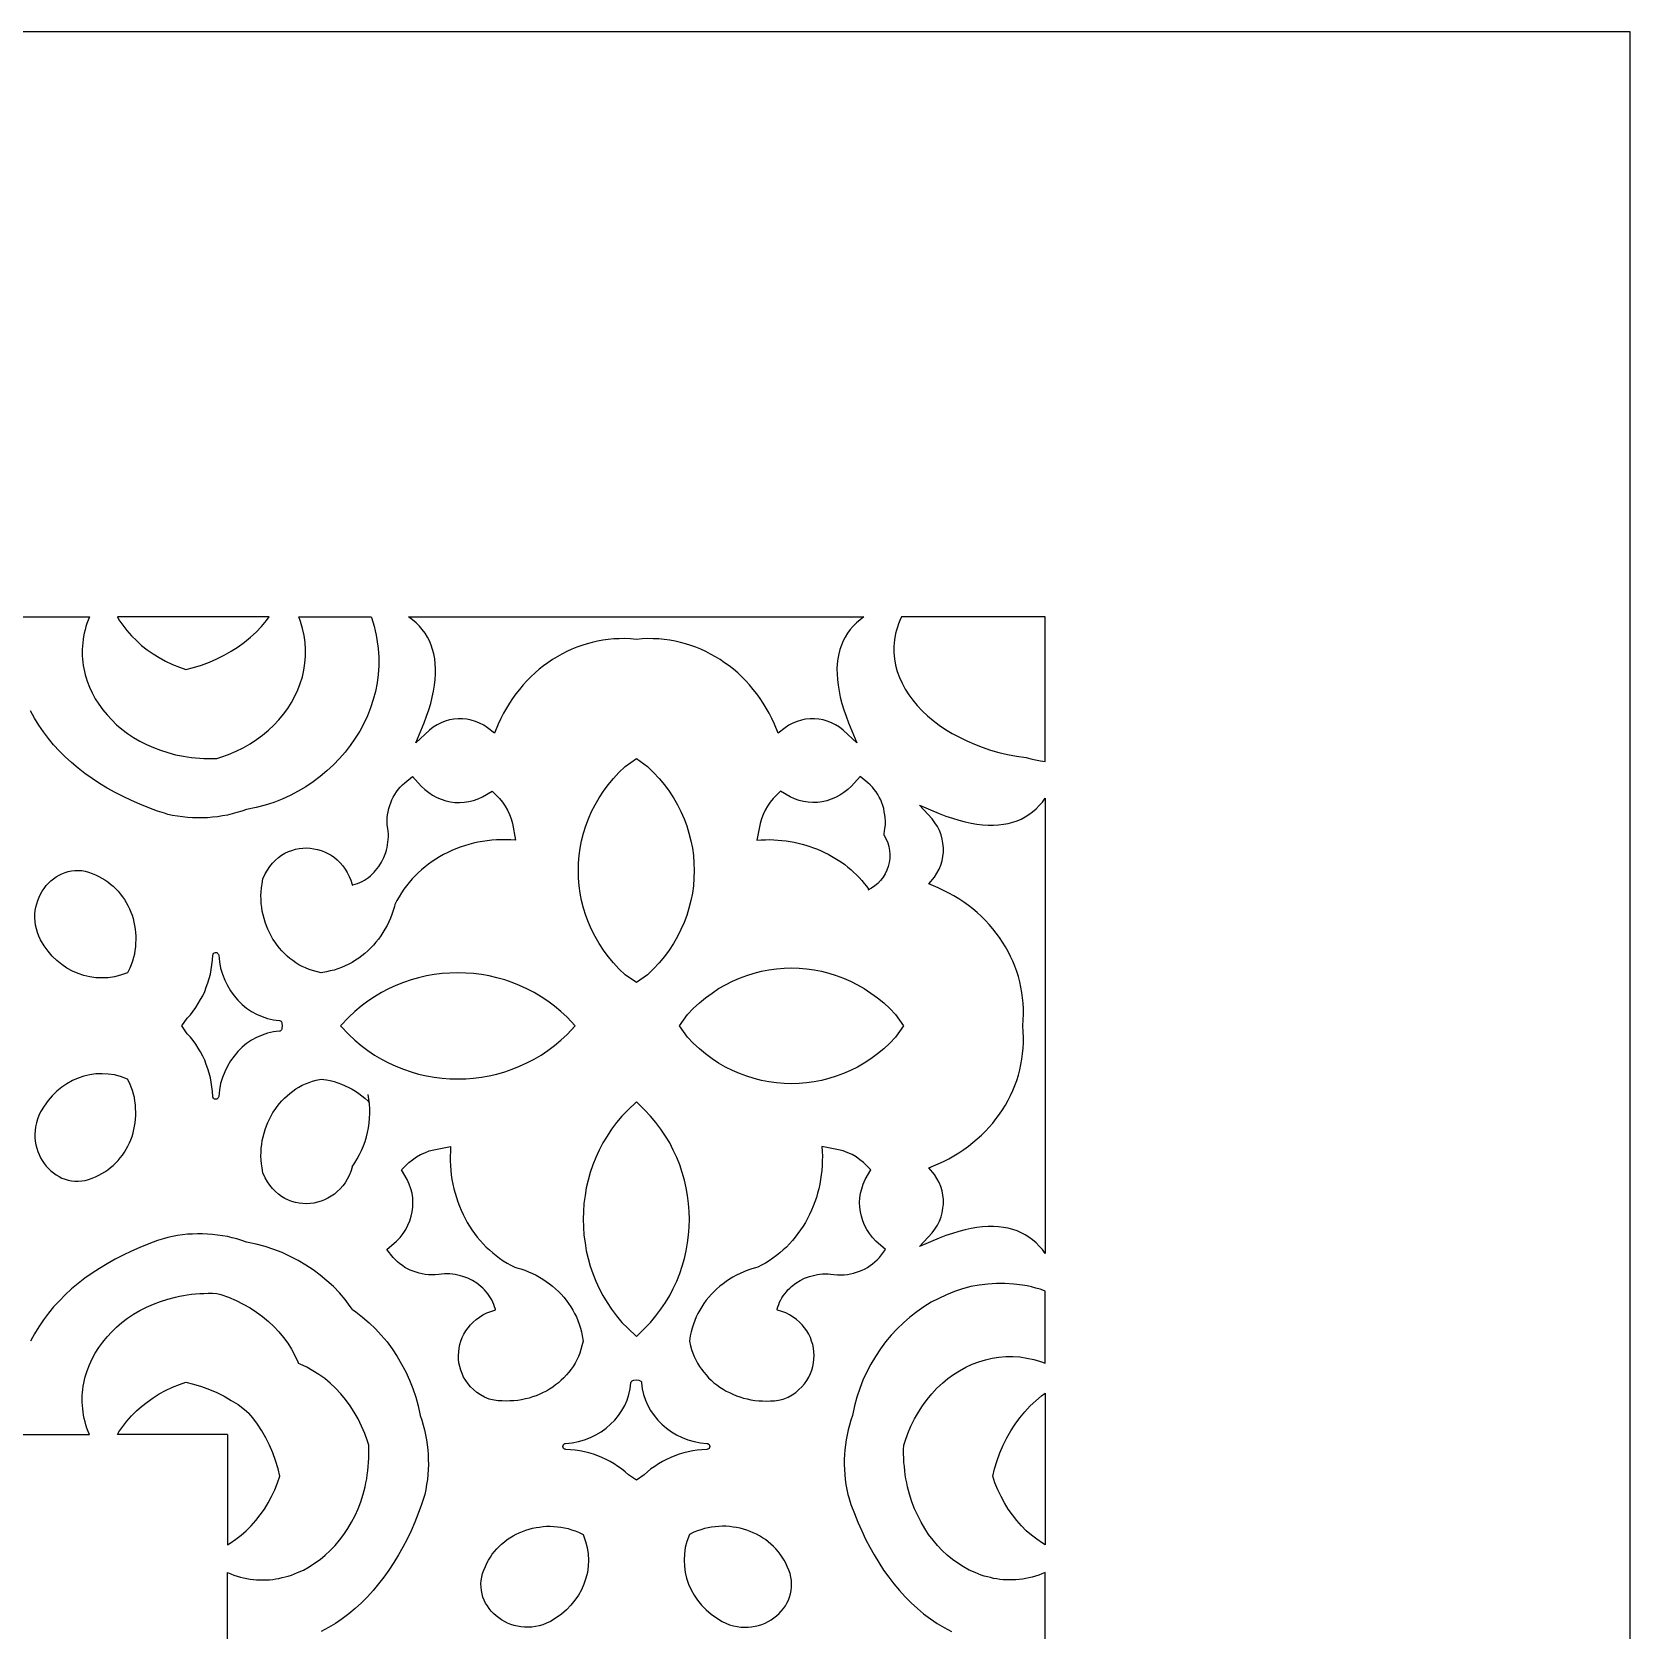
# Model space of a CAD drawing. Extents: x -1917 to -261, y -485 to 605.
# Drawn here: x -370.8 to -261.5, y 335.9 to 445.2 of the extents above; entities that cross this region are included whole.
import ezdxf

# ---------------------------------------------------------------- set-up
doc = ezdxf.new("R2010")
doc.units = 0
doc.layers.add('LAYER_1', color=18, linetype='CONTINUOUS')

msp = doc.modelspace()

# ---------------------------------------------------------------- linework, layer by layer
at = {"layer": 'LAYER_1'}
for points in [[(-671.49, 35.16), (-261.49, 35.16), (-261.49, 445.16), (-671.49, 445.16)], [(-364.94, 405.15), (-364.83, 404.96), (-364.57, 404.58), (-364.29, 404.22), (-363.98, 403.86), (-363.64, 403.53), (-363.28, 403.21), (-362.9, 402.91), (-362.5, 402.63), (-362.08, 402.37), (-361.64, 402.13), (-361.18, 401.91), (-360.7, 401.71), (-360.26, 401.56), (-359.74, 401.69), (-359.19, 401.86), (-358.65, 402.05), (-358.13, 402.28), (-357.63, 402.53), (-357.15, 402.8), (-356.69, 403.1), (-356.25, 403.42), (-355.84, 403.76), (-355.45, 404.12), (-355.09, 404.5), (-354.75, 404.9), (-354.57, 405.15)], [(-329.45, 403.62), (-329.45, 403.62), (-329.86, 403.65), (-330.24, 403.67), (-330.62, 403.66), (-330.99, 403.65), (-331.37, 403.61), (-331.74, 403.56), (-332.1, 403.49), (-332.46, 403.41), (-332.82, 403.32), (-333.18, 403.2), (-333.53, 403.08), (-333.87, 402.94), (-334.21, 402.78), (-334.54, 402.61), (-334.87, 402.43), (-335.18, 402.23), (-335.5, 402.02), (-335.8, 401.8), (-336.1, 401.57), (-336.38, 401.32), (-336.66, 401.06), (-336.93, 400.79), (-337.19, 400.5), (-337.44, 400.2), (-337.68, 399.9), (-337.91, 399.58), (-338.13, 399.25), (-338.34, 398.91), (-338.54, 398.56), (-338.72, 398.2), (-338.89, 397.83), (-339.15, 397.2), (-339.62, 397.57), (-339.89, 397.74), (-340.17, 397.89), (-340.45, 398.01), (-340.74, 398.1), (-341.04, 398.15), (-341.34, 398.19), (-341.64, 398.19), (-341.93, 398.16), (-342.23, 398.11), (-342.52, 398.03), (-342.8, 397.91), (-343.08, 397.78), (-343.35, 397.61), (-343.6, 397.41), (-344.54, 396.55), (-343.97, 397.9), (-343.8, 398.36), (-343.65, 398.8), (-343.51, 399.24), (-343.41, 399.67), (-343.32, 400.08), (-343.25, 400.48), (-343.21, 400.87), (-343.18, 401.24), (-343.18, 401.6), (-343.2, 401.95), (-343.24, 402.29), (-343.3, 402.62), (-343.38, 402.93), (-343.48, 403.23), (-343.6, 403.51), (-343.74, 403.78), (-343.9, 404.04), (-344.09, 404.29), (-344.29, 404.53), (-344.51, 404.75), (-344.76, 404.96), (-345.02, 405.15), (-329.45, 405.15), (-313.89, 405.15), (-314.14, 404.96), (-314.39, 404.75), (-314.62, 404.53), (-314.82, 404.29), (-315, 404.04), (-315.16, 403.78), (-315.31, 403.51), (-315.43, 403.23), (-315.53, 402.93), (-315.61, 402.62), (-315.67, 402.29), (-315.71, 401.95), (-315.73, 401.6), (-315.72, 401.24), (-315.7, 400.87), (-315.65, 400.48), (-315.59, 400.08), (-315.5, 399.67), (-315.39, 399.24), (-315.26, 398.8), (-315.11, 398.36), (-314.93, 397.9), (-314.37, 396.55), (-315.3, 397.41), (-315.56, 397.61), (-315.82, 397.78), (-316.1, 397.91), (-316.39, 398.03), (-316.68, 398.11), (-316.97, 398.16), (-317.27, 398.19), (-317.57, 398.19), (-317.87, 398.15), (-318.16, 398.1), (-318.46, 398.01), (-318.74, 397.89), (-319.02, 397.74), (-319.28, 397.57), (-319.75, 397.2), (-320.01, 397.83), (-320.19, 398.2), (-320.37, 398.56), (-320.56, 398.91), (-320.77, 399.25), (-320.99, 399.58), (-321.22, 399.9), (-321.46, 400.2), (-321.71, 400.5), (-321.97, 400.79), (-322.24, 401.06), (-322.52, 401.32), (-322.81, 401.57), (-323.11, 401.8), (-323.41, 402.02), (-323.72, 402.23), (-324.04, 402.43), (-324.37, 402.61), (-324.7, 402.78), (-325.04, 402.94), (-325.38, 403.08), (-325.73, 403.2), (-326.08, 403.32), (-326.44, 403.41), (-326.8, 403.49), (-327.17, 403.56), (-327.54, 403.61), (-327.91, 403.65), (-328.29, 403.66), (-328.67, 403.67), (-329.05, 403.65), (-329.45, 403.62)], [(-329.45, 395.46), (-328.68, 394.92), (-328.27, 394.52), (-327.89, 394.11), (-327.53, 393.68), (-327.21, 393.23), (-326.91, 392.78), (-326.64, 392.31), (-326.4, 391.84), (-326.19, 391.35), (-326, 390.86), (-325.85, 390.36), (-325.72, 389.85), (-325.62, 389.34), (-325.55, 388.83), (-325.51, 388.32), (-325.49, 387.8), (-325.51, 387.29), (-325.55, 386.77), (-325.62, 386.26), (-325.72, 385.75), (-325.85, 385.24), (-326, 384.74), (-326.19, 384.25), (-326.4, 383.77), (-326.64, 383.29), (-326.91, 382.82), (-327.21, 382.37), (-327.53, 381.93), (-327.89, 381.5), (-328.27, 381.08), (-328.68, 380.68), (-329.45, 380.14), (-330.22, 380.68), (-330.64, 381.08), (-331.02, 381.5), (-331.37, 381.93), (-331.7, 382.37), (-332, 382.82), (-332.26, 383.29), (-332.51, 383.77), (-332.72, 384.25), (-332.9, 384.74), (-333.06, 385.24), (-333.19, 385.75), (-333.28, 386.26), (-333.35, 386.77), (-333.4, 387.29), (-333.41, 387.8), (-333.4, 388.32), (-333.35, 388.83), (-333.28, 389.34), (-333.19, 389.85), (-333.06, 390.36), (-332.9, 390.86), (-332.72, 391.35), (-332.51, 391.84), (-332.26, 392.31), (-332, 392.78), (-331.7, 393.23), (-331.37, 393.68), (-331.02, 394.11), (-330.64, 394.52), (-330.22, 394.92)], [(-345.96, 385.49), (-346, 385.35), (-346.08, 385.08), (-346.17, 384.81), (-346.27, 384.55), (-346.38, 384.29), (-346.5, 384.05), (-346.64, 383.8), (-346.78, 383.57), (-346.93, 383.34), (-347.09, 383.12), (-347.26, 382.91), (-347.43, 382.7), (-347.62, 382.51), (-347.81, 382.32), (-348.01, 382.14), (-348.22, 381.97), (-348.43, 381.81), (-348.66, 381.67), (-348.89, 381.53), (-349.12, 381.4), (-349.36, 381.28), (-349.61, 381.18), (-349.86, 381.08), (-350.12, 381), (-350.39, 380.94), (-350.65, 380.88), (-351.01, 380.82), (-351.34, 380.9), (-351.59, 380.97), (-351.83, 381.05), (-352.07, 381.15), (-352.3, 381.25), (-352.52, 381.37), (-352.73, 381.5), (-352.94, 381.65), (-353.14, 381.8), (-353.33, 381.96), (-353.52, 382.13), (-353.69, 382.31), (-353.86, 382.5), (-354.01, 382.7), (-354.16, 382.9), (-354.3, 383.12), (-354.42, 383.34), (-354.54, 383.56), (-354.65, 383.79), (-354.75, 384.03), (-354.83, 384.27), (-354.91, 384.52), (-354.97, 384.77), (-355.03, 385.03), (-355.07, 385.29), (-355.1, 385.55), (-355.11, 385.82), (-355.12, 386.09), (-355.11, 386.36), (-355.09, 386.63), (-355.05, 386.91), (-354.99, 387.24), (-354.84, 387.58), (-354.68, 387.84), (-354.52, 388.09), (-354.33, 388.31), (-354.13, 388.51), (-353.93, 388.69), (-353.71, 388.85), (-353.48, 388.99), (-353.24, 389.1), (-353, 389.19), (-352.75, 389.26), (-352.5, 389.31), (-352.25, 389.34), (-352, 389.35), (-351.75, 389.34), (-351.5, 389.3), (-351.25, 389.25), (-351.01, 389.18), (-350.77, 389.09), (-350.54, 388.98), (-350.32, 388.85), (-350.1, 388.7), (-349.9, 388.53), (-349.71, 388.34), (-349.53, 388.13), (-349.37, 387.91), (-349.22, 387.67), (-349.09, 387.41), (-348.98, 387.14), (-348.89, 386.85), (-348.88, 386.81), (-348.83, 386.82), (-348.67, 386.87), (-348.51, 386.93), (-348.35, 386.99), (-348.2, 387.07), (-348.05, 387.15), (-347.91, 387.24), (-347.77, 387.34), (-347.64, 387.45), (-347.51, 387.56), (-347.39, 387.69), (-347.28, 387.81), (-347.06, 388.09), (-346.88, 388.38), (-346.72, 388.7), (-346.59, 389.04), (-346.54, 389.21), (-346.5, 389.39), (-346.46, 389.57), (-346.44, 389.75), (-346.42, 389.93), (-346.41, 390.12), (-346.41, 390.31), (-346.43, 390.5), (-346.45, 390.69), (-346.49, 390.94), (-346.49, 391.19), (-346.48, 391.41), (-346.46, 391.62), (-346.42, 391.83), (-346.37, 392.04), (-346.31, 392.25), (-346.24, 392.44), (-346.16, 392.64), (-346.07, 392.83), (-345.97, 393.01), (-345.85, 393.18), (-345.73, 393.35), (-345.59, 393.51), (-345.45, 393.66), (-345.29, 393.81), (-344.76, 394.24), (-344.17, 393.58), (-343.92, 393.35), (-343.65, 393.14), (-343.38, 392.96), (-343.09, 392.8), (-342.79, 392.68), (-342.48, 392.58), (-342.17, 392.51), (-341.86, 392.47), (-341.54, 392.46), (-341.22, 392.48), (-340.9, 392.52), (-340.59, 392.6), (-340.27, 392.71), (-339.97, 392.85), (-339.3, 393.23), (-338.81, 392.73), (-338.61, 392.48), (-338.42, 392.22), (-338.26, 391.94), (-338.13, 391.64), (-338.01, 391.34), (-337.93, 391.02), (-337.71, 389.88), (-338.03, 389.9), (-338.36, 389.91), (-338.69, 389.91), (-339.01, 389.9), (-339.34, 389.88), (-339.65, 389.84), (-339.97, 389.79), (-340.28, 389.74), (-340.59, 389.67), (-340.9, 389.59), (-341.2, 389.5), (-341.5, 389.4), (-341.79, 389.29), (-342.07, 389.17), (-342.35, 389.04), (-342.63, 388.9), (-342.9, 388.75), (-343.16, 388.59), (-343.41, 388.42), (-343.66, 388.24), (-343.9, 388.06), (-344.14, 387.86), (-344.36, 387.66), (-344.58, 387.45), (-344.78, 387.23), (-344.98, 387), (-345.17, 386.77), (-345.35, 386.53), (-345.52, 386.28), (-345.68, 386.02), (-345.83, 385.76)], [(-303.02, 377.19), (-303.02, 377.19), (-302.99, 377.59), (-302.97, 377.97), (-302.98, 378.35), (-302.99, 378.73), (-303.03, 379.1), (-303.08, 379.47), (-303.15, 379.84), (-303.23, 380.2), (-303.32, 380.56), (-303.43, 380.91), (-303.56, 381.26), (-303.7, 381.6), (-303.86, 381.94), (-304.03, 382.27), (-304.21, 382.6), (-304.41, 382.92), (-304.62, 383.23), (-304.84, 383.53), (-305.07, 383.83), (-305.32, 384.12), (-305.58, 384.4), (-305.85, 384.67), (-306.14, 384.93), (-306.43, 385.18), (-306.74, 385.42), (-307.06, 385.65), (-307.39, 385.87), (-307.73, 386.07), (-308.08, 386.27), (-308.44, 386.45), (-308.81, 386.63), (-309.44, 386.89), (-309.07, 387.36), (-308.89, 387.62), (-308.75, 387.9), (-308.63, 388.18), (-308.54, 388.48), (-308.48, 388.77), (-308.45, 389.07), (-308.45, 389.37), (-308.48, 389.67), (-308.53, 389.96), (-308.61, 390.25), (-308.72, 390.54), (-308.86, 390.81), (-309.03, 391.08), (-309.23, 391.34), (-310.09, 392.27), (-308.74, 391.71), (-308.28, 391.53), (-307.83, 391.38), (-307.4, 391.25), (-306.97, 391.14), (-306.56, 391.05), (-306.16, 390.99), (-305.77, 390.94), (-305.4, 390.92), (-305.03, 390.91), (-304.68, 390.93), (-304.35, 390.97), (-304.02, 391.03), (-303.71, 391.11), (-303.41, 391.21), (-303.13, 391.33), (-302.86, 391.47), (-302.6, 391.64), (-302.35, 391.82), (-302.11, 392.02), (-301.89, 392.25), (-301.68, 392.49), (-301.49, 392.75), (-301.49, 377.19), (-301.49, 361.62), (-301.68, 361.88), (-301.89, 362.12), (-302.11, 362.35), (-302.35, 362.55), (-302.6, 362.74), (-302.86, 362.9), (-303.13, 363.04), (-303.41, 363.16), (-303.71, 363.26), (-304.02, 363.34), (-304.35, 363.4), (-304.68, 363.44), (-305.03, 363.46), (-305.4, 363.46), (-305.77, 363.43), (-306.16, 363.39), (-306.56, 363.32), (-306.97, 363.23), (-307.4, 363.12), (-307.83, 362.99), (-308.28, 362.84), (-308.74, 362.67), (-310.09, 362.1), (-309.23, 363.04), (-309.03, 363.29), (-308.86, 363.56), (-308.72, 363.83), (-308.61, 364.12), (-308.53, 364.41), (-308.48, 364.71), (-308.45, 365), (-308.45, 365.3), (-308.48, 365.6), (-308.54, 365.9), (-308.63, 366.19), (-308.75, 366.47), (-308.89, 366.75), (-309.07, 367.02), (-309.44, 367.48), (-308.81, 367.75), (-308.44, 367.92), (-308.08, 368.1), (-307.73, 368.3), (-307.39, 368.51), (-307.06, 368.73), (-306.74, 368.95), (-306.43, 369.2), (-306.14, 369.45), (-305.85, 369.71), (-305.58, 369.98), (-305.32, 370.26), (-305.07, 370.54), (-304.84, 370.84), (-304.62, 371.14), (-304.41, 371.45), (-304.21, 371.77), (-304.03, 372.1), (-303.86, 372.43), (-303.7, 372.77), (-303.56, 373.11), (-303.43, 373.46), (-303.32, 373.82), (-303.23, 374.17), (-303.15, 374.54), (-303.08, 374.9), (-303.03, 375.27), (-302.99, 375.65), (-302.98, 376.02), (-302.97, 376.4), (-302.99, 376.78), (-303.02, 377.19)], [(-367.63, 380.76), (-368.02, 380.93), (-368.39, 381.14), (-368.74, 381.38), (-369.08, 381.65), (-369.39, 381.96), (-369.68, 382.3), (-369.95, 382.67), (-370.19, 383.07), (-370.31, 383.32), (-370.4, 383.57), (-370.48, 383.82), (-370.54, 384.08), (-370.57, 384.33), (-370.58, 384.58), (-370.58, 384.83), (-370.56, 385.07), (-370.52, 385.31), (-370.46, 385.54), (-370.39, 385.77), (-370.3, 385.99), (-370.2, 386.2), (-370.08, 386.4), (-369.95, 386.59), (-369.81, 386.78), (-369.65, 386.94), (-369.49, 387.1), (-369.31, 387.25), (-369.13, 387.38), (-368.93, 387.49), (-368.73, 387.59), (-368.52, 387.67), (-368.3, 387.74), (-368.08, 387.78), (-367.85, 387.81), (-367.62, 387.81), (-367.38, 387.8), (-367.15, 387.76), (-366.91, 387.7), (-366.66, 387.61), (-366.43, 387.51), (-366.21, 387.41), (-366, 387.29), (-365.79, 387.17), (-365.59, 387.03), (-365.4, 386.88), (-365.22, 386.73), (-365.05, 386.56), (-364.89, 386.39), (-364.74, 386.21), (-364.59, 386.02), (-364.46, 385.82), (-364.34, 385.62), (-364.22, 385.41), (-364.12, 385.19), (-364.03, 384.97), (-363.94, 384.75), (-363.87, 384.52), (-363.81, 384.28), (-363.76, 384.05), (-363.72, 383.81), (-363.7, 383.57), (-363.68, 383.32), (-363.68, 383.08), (-363.69, 382.83), (-363.71, 382.59), (-363.74, 382.34), (-363.78, 382.1), (-363.84, 381.85), (-363.91, 381.61), (-364, 381.37), (-364.09, 381.13), (-364.24, 380.82), (-364.72, 380.65), (-365.14, 380.54), (-365.57, 380.48), (-365.99, 380.46), (-366.41, 380.48), (-366.83, 380.53), (-367.23, 380.63)], [(-360.53, 377.19), (-360.16, 377.72), (-359.95, 377.95), (-359.76, 378.19), (-359.58, 378.45), (-359.41, 378.71), (-359.25, 378.98), (-359.1, 379.25), (-358.97, 379.54), (-358.86, 379.83), (-358.75, 380.12), (-358.66, 380.43), (-358.58, 380.73), (-358.52, 381.05), (-358.47, 381.36), (-358.44, 381.68), (-358.42, 382.01), (-358.41, 382.05), (-358.4, 382.09), (-358.35, 382.16), (-358.29, 382.19), (-358.22, 382.21), (-358.15, 382.2), (-358.09, 382.16), (-358.06, 382.14), (-358.04, 382.1), (-358.02, 382.07), (-358.01, 382.02), (-357.96, 381.57), (-357.88, 381.14), (-357.75, 380.72), (-357.6, 380.32), (-357.42, 379.94), (-357.2, 379.58), (-356.96, 379.25), (-356.7, 378.94), (-356.41, 378.65), (-356.1, 378.4), (-355.77, 378.17), (-355.42, 377.98), (-355.05, 377.82), (-354.67, 377.69), (-354.27, 377.6), (-354.07, 377.57), (-353.86, 377.55), (-353.81, 377.54), (-353.78, 377.52), (-353.75, 377.5), (-353.72, 377.46), (-353.7, 377.41), (-353.69, 377.35), (-353.67, 377.19), (-353.69, 377.02), (-353.7, 376.96), (-353.72, 376.91), (-353.75, 376.88), (-353.78, 376.85), (-353.81, 376.83), (-353.86, 376.82), (-354.07, 376.8), (-354.27, 376.77), (-354.67, 376.68), (-355.05, 376.56), (-355.42, 376.4), (-355.77, 376.2), (-356.1, 375.97), (-356.41, 375.72), (-356.7, 375.43), (-356.96, 375.12), (-357.2, 374.79), (-357.42, 374.43), (-357.6, 374.05), (-357.75, 373.65), (-357.88, 373.24), (-357.96, 372.81), (-358.01, 372.35), (-358.02, 372.31), (-358.04, 372.27), (-358.09, 372.21), (-358.15, 372.18), (-358.22, 372.17), (-358.29, 372.18), (-358.35, 372.22), (-358.38, 372.25), (-358.4, 372.28), (-358.41, 372.32), (-358.42, 372.36), (-358.44, 372.69), (-358.47, 373.01), (-358.52, 373.33), (-358.58, 373.64), (-358.66, 373.95), (-358.75, 374.25), (-358.86, 374.55), (-358.97, 374.84), (-359.1, 375.12), (-359.25, 375.4), (-359.41, 375.67), (-359.58, 375.93), (-359.76, 376.18), (-359.95, 376.42), (-360.16, 376.65)], [(-349.69, 377.19), (-349.12, 376.6), (-348.7, 376.2), (-348.27, 375.84), (-347.82, 375.5), (-347.35, 375.19), (-346.88, 374.91), (-346.39, 374.65), (-345.89, 374.42), (-345.38, 374.22), (-344.86, 374.04), (-344.34, 373.89), (-343.81, 373.77), (-343.28, 373.68), (-342.74, 373.61), (-342.2, 373.57), (-341.66, 373.56), (-341.12, 373.57), (-340.58, 373.61), (-340.04, 373.68), (-339.51, 373.77), (-338.98, 373.89), (-338.45, 374.04), (-337.94, 374.22), (-337.43, 374.42), (-336.93, 374.65), (-336.44, 374.91), (-335.96, 375.19), (-335.5, 375.5), (-335.05, 375.84), (-334.61, 376.2), (-334.19, 376.6), (-333.63, 377.19), (-334.19, 377.78), (-334.61, 378.17), (-335.05, 378.53), (-335.5, 378.87), (-335.96, 379.18), (-336.44, 379.47), (-336.93, 379.72), (-337.43, 379.95), (-337.94, 380.16), (-338.45, 380.33), (-338.98, 380.48), (-339.51, 380.6), (-340.04, 380.7), (-340.58, 380.76), (-341.12, 380.8), (-341.66, 380.82), (-342.2, 380.8), (-342.74, 380.76), (-343.28, 380.7), (-343.81, 380.6), (-344.34, 380.48), (-344.86, 380.33), (-345.38, 380.16), (-345.89, 379.95), (-346.39, 379.72), (-346.88, 379.47), (-347.35, 379.18), (-347.82, 378.87), (-348.27, 378.53), (-348.7, 378.17), (-349.12, 377.78)], [(-326.5, 377.19), (-325.96, 377.96), (-325.56, 378.37), (-325.14, 378.75), (-324.71, 379.11), (-324.27, 379.43), (-323.82, 379.73), (-323.35, 380), (-322.87, 380.24), (-322.39, 380.45), (-321.89, 380.64), (-321.4, 380.79), (-320.89, 380.92), (-320.38, 381.02), (-319.87, 381.09), (-319.35, 381.13), (-318.84, 381.15), (-318.32, 381.13), (-317.81, 381.09), (-317.29, 381.02), (-316.79, 380.92), (-316.28, 380.79), (-315.78, 380.64), (-315.29, 380.45), (-314.8, 380.24), (-314.33, 380), (-313.86, 379.73), (-313.41, 379.43), (-312.96, 379.11), (-312.53, 378.75), (-312.12, 378.37), (-311.72, 377.96), (-311.18, 377.19), (-311.72, 376.41), (-312.12, 376), (-312.53, 375.62), (-312.96, 375.27), (-313.41, 374.94), (-313.86, 374.64), (-314.33, 374.37), (-314.8, 374.13), (-315.29, 373.92), (-315.78, 373.74), (-316.28, 373.58), (-316.79, 373.45), (-317.29, 373.36), (-317.81, 373.28), (-318.32, 373.24), (-318.84, 373.23), (-319.35, 373.24), (-319.87, 373.28), (-320.38, 373.36), (-320.89, 373.45), (-321.4, 373.58), (-321.89, 373.74), (-322.39, 373.92), (-322.87, 374.13), (-323.35, 374.37), (-323.82, 374.64), (-324.27, 374.94), (-324.71, 375.27), (-325.14, 375.62), (-325.56, 376), (-325.96, 376.41)], [(-367.63, 373.61), (-368.02, 373.44), (-368.39, 373.23), (-368.74, 372.99), (-369.08, 372.72), (-369.39, 372.41), (-369.68, 372.07), (-369.95, 371.7), (-370.19, 371.3), (-370.31, 371.05), (-370.4, 370.8), (-370.48, 370.55), (-370.54, 370.29), (-370.57, 370.04), (-370.58, 369.79), (-370.58, 369.54), (-370.56, 369.3), (-370.52, 369.06), (-370.46, 368.83), (-370.39, 368.6), (-370.3, 368.38), (-370.2, 368.17), (-370.08, 367.97), (-369.95, 367.78), (-369.81, 367.6), (-369.65, 367.43), (-369.49, 367.27), (-369.31, 367.13), (-369.13, 367), (-368.93, 366.88), (-368.73, 366.78), (-368.52, 366.7), (-368.3, 366.64), (-368.08, 366.59), (-367.85, 366.57), (-367.62, 366.56), (-367.38, 366.58), (-367.15, 366.62), (-366.91, 366.68), (-366.66, 366.76), (-366.43, 366.87), (-366.21, 366.97), (-366, 367.08), (-365.79, 367.21), (-365.59, 367.34), (-365.4, 367.49), (-365.22, 367.64), (-365.05, 367.81), (-364.89, 367.98), (-364.74, 368.17), (-364.59, 368.35), (-364.46, 368.55), (-364.34, 368.76), (-364.22, 368.96), (-364.12, 369.18), (-364.03, 369.4), (-363.94, 369.63), (-363.87, 369.86), (-363.81, 370.09), (-363.76, 370.33), (-363.72, 370.56), (-363.7, 370.81), (-363.68, 371.05), (-363.68, 371.29), (-363.69, 371.54), (-363.71, 371.79), (-363.74, 372.03), (-363.78, 372.28), (-363.84, 372.52), (-363.91, 372.76), (-364, 373), (-364.09, 373.24), (-364.24, 373.55), (-364.72, 373.72), (-365.14, 373.83), (-365.57, 373.89), (-365.99, 373.91), (-366.41, 373.9), (-366.83, 373.84), (-367.23, 373.74)], [(-329.45, 355.93), (-328.86, 356.5), (-328.47, 356.91), (-328.11, 357.35), (-327.77, 357.8), (-327.46, 358.26), (-327.17, 358.74), (-326.92, 359.23), (-326.69, 359.73), (-326.48, 360.24), (-326.31, 360.75), (-326.16, 361.28), (-326.04, 361.81), (-325.94, 362.34), (-325.88, 362.88), (-325.84, 363.42), (-325.82, 363.96), (-325.84, 364.5), (-325.88, 365.04), (-325.94, 365.58), (-326.04, 366.11), (-326.16, 366.64), (-326.31, 367.16), (-326.48, 367.68), (-326.69, 368.19), (-326.92, 368.69), (-327.17, 369.18), (-327.46, 369.65), (-327.77, 370.12), (-328.11, 370.57), (-328.47, 371), (-328.86, 371.42), (-329.45, 371.99), (-330.04, 371.42), (-330.44, 371), (-330.8, 370.57), (-331.14, 370.12), (-331.45, 369.65), (-331.73, 369.18), (-331.99, 368.69), (-332.22, 368.19), (-332.42, 367.68), (-332.6, 367.16), (-332.75, 366.64), (-332.87, 366.11), (-332.96, 365.58), (-333.03, 365.04), (-333.07, 364.5), (-333.08, 363.96), (-333.07, 363.42), (-333.03, 362.88), (-332.96, 362.34), (-332.87, 361.81), (-332.75, 361.28), (-332.6, 360.75), (-332.42, 360.24), (-332.22, 359.73), (-331.99, 359.23), (-331.73, 358.74), (-331.45, 358.26), (-331.14, 357.8), (-330.8, 357.35), (-330.44, 356.91), (-330.04, 356.5)], [(-337.75, 360.68), (-337.62, 360.64), (-337.34, 360.56), (-337.08, 360.47), (-336.82, 360.37), (-336.56, 360.26), (-336.31, 360.14), (-336.07, 360), (-335.84, 359.86), (-335.61, 359.71), (-335.39, 359.55), (-335.18, 359.38), (-334.97, 359.21), (-334.77, 359.02), (-334.59, 358.83), (-334.41, 358.63), (-334.24, 358.42), (-334.08, 358.2), (-333.93, 357.98), (-333.79, 357.75), (-333.67, 357.52), (-333.55, 357.28), (-333.45, 357.03), (-333.35, 356.78), (-333.27, 356.52), (-333.2, 356.25), (-333.15, 355.99), (-333.09, 355.63), (-333.17, 355.3), (-333.24, 355.05), (-333.32, 354.81), (-333.41, 354.57), (-333.52, 354.34), (-333.64, 354.12), (-333.77, 353.9), (-333.91, 353.7), (-334.07, 353.5), (-334.23, 353.31), (-334.4, 353.12), (-334.58, 352.95), (-334.77, 352.78), (-334.97, 352.63), (-335.17, 352.48), (-335.38, 352.34), (-335.6, 352.21), (-335.83, 352.1), (-336.06, 351.99), (-336.3, 351.89), (-336.54, 351.81), (-336.79, 351.73), (-337.04, 351.67), (-337.3, 351.61), (-337.56, 351.57), (-337.82, 351.54), (-338.09, 351.53), (-338.36, 351.52), (-338.63, 351.53), (-338.9, 351.55), (-339.17, 351.59), (-339.51, 351.65), (-339.84, 351.8), (-340.11, 351.96), (-340.36, 352.12), (-340.58, 352.31), (-340.78, 352.5), (-340.96, 352.71), (-341.12, 352.93), (-341.26, 353.16), (-341.37, 353.4), (-341.46, 353.64), (-341.53, 353.89), (-341.58, 354.14), (-341.61, 354.39), (-341.62, 354.64), (-341.6, 354.89), (-341.57, 355.14), (-341.52, 355.39), (-341.45, 355.63), (-341.35, 355.87), (-341.24, 356.1), (-341.11, 356.32), (-340.96, 356.54), (-340.79, 356.74), (-340.61, 356.93), (-340.4, 357.11), (-340.18, 357.27), (-339.94, 357.42), (-339.68, 357.55), (-339.41, 357.66), (-339.12, 357.75), (-339.08, 357.76), (-339.09, 357.81), (-339.14, 357.97), (-339.19, 358.13), (-339.26, 358.29), (-339.34, 358.44), (-339.42, 358.59), (-339.51, 358.73), (-339.61, 358.87), (-339.72, 359), (-339.83, 359.13), (-339.95, 359.25), (-340.08, 359.36), (-340.36, 359.58), (-340.65, 359.76), (-340.97, 359.92), (-341.31, 360.05), (-341.48, 360.1), (-341.65, 360.14), (-341.83, 360.18), (-342.02, 360.2), (-342.2, 360.22), (-342.39, 360.23), (-342.58, 360.23), (-342.77, 360.21), (-342.96, 360.19), (-343.21, 360.15), (-343.46, 360.15), (-343.67, 360.16), (-343.89, 360.18), (-344.1, 360.22), (-344.31, 360.27), (-344.51, 360.33), (-344.71, 360.4), (-344.91, 360.48), (-345.1, 360.57), (-345.28, 360.67), (-345.45, 360.79), (-345.62, 360.91), (-345.78, 361.05), (-345.93, 361.19), (-346.07, 361.35), (-346.51, 361.88), (-345.85, 362.47), (-345.61, 362.72), (-345.4, 362.98), (-345.22, 363.26), (-345.07, 363.55), (-344.94, 363.85), (-344.85, 364.16), (-344.78, 364.47), (-344.74, 364.78), (-344.73, 365.1), (-344.74, 365.42), (-344.79, 365.74), (-344.87, 366.05), (-344.98, 366.36), (-345.12, 366.67), (-345.5, 367.34), (-345, 367.83), (-344.75, 368.03), (-344.49, 368.22), (-344.21, 368.38), (-343.91, 368.51), (-343.61, 368.63), (-343.29, 368.71), (-342.15, 368.93), (-342.17, 368.6), (-342.18, 368.28), (-342.18, 367.95), (-342.17, 367.63), (-342.14, 367.3), (-342.11, 366.99), (-342.06, 366.67), (-342, 366.36), (-341.93, 366.05), (-341.85, 365.74), (-341.76, 365.44), (-341.66, 365.14), (-341.55, 364.85), (-341.43, 364.57), (-341.3, 364.29), (-341.16, 364.01), (-341.01, 363.74), (-340.86, 363.48), (-340.69, 363.23), (-340.51, 362.98), (-340.33, 362.74), (-340.13, 362.5), (-339.93, 362.28), (-339.72, 362.06), (-339.5, 361.86), (-339.27, 361.66), (-339.04, 361.47), (-338.8, 361.29), (-338.55, 361.12), (-338.29, 360.96), (-338.03, 360.81)], [(-321.15, 360.68), (-321.29, 360.64), (-321.56, 360.56), (-321.83, 360.47), (-322.09, 360.37), (-322.34, 360.26), (-322.59, 360.14), (-322.84, 360), (-323.07, 359.86), (-323.3, 359.71), (-323.52, 359.55), (-323.73, 359.38), (-323.94, 359.21), (-324.13, 359.02), (-324.32, 358.83), (-324.5, 358.63), (-324.67, 358.42), (-324.83, 358.2), (-324.97, 357.98), (-325.11, 357.75), (-325.24, 357.52), (-325.36, 357.28), (-325.46, 357.03), (-325.55, 356.78), (-325.64, 356.52), (-325.7, 356.25), (-325.76, 355.99), (-325.82, 355.63), (-325.74, 355.3), (-325.67, 355.05), (-325.59, 354.81), (-325.49, 354.57), (-325.39, 354.34), (-325.27, 354.12), (-325.13, 353.9), (-324.99, 353.7), (-324.84, 353.5), (-324.68, 353.31), (-324.51, 353.12), (-324.33, 352.95), (-324.14, 352.78), (-323.94, 352.63), (-323.74, 352.48), (-323.52, 352.34), (-323.3, 352.21), (-323.08, 352.1), (-322.85, 351.99), (-322.61, 351.89), (-322.37, 351.81), (-322.12, 351.73), (-321.87, 351.67), (-321.61, 351.61), (-321.35, 351.57), (-321.08, 351.54), (-320.82, 351.53), (-320.55, 351.52), (-320.28, 351.53), (-320.01, 351.55), (-319.73, 351.59), (-319.4, 351.65), (-319.06, 351.8), (-318.8, 351.96), (-318.55, 352.12), (-318.33, 352.31), (-318.13, 352.5), (-317.95, 352.71), (-317.79, 352.93), (-317.65, 353.16), (-317.54, 353.4), (-317.45, 353.64), (-317.37, 353.89), (-317.33, 354.14), (-317.3, 354.39), (-317.29, 354.64), (-317.3, 354.89), (-317.34, 355.14), (-317.39, 355.39), (-317.46, 355.63), (-317.55, 355.87), (-317.66, 356.1), (-317.79, 356.32), (-317.94, 356.54), (-318.11, 356.74), (-318.3, 356.93), (-318.5, 357.11), (-318.73, 357.27), (-318.97, 357.42), (-319.23, 357.55), (-319.5, 357.66), (-319.79, 357.75), (-319.83, 357.76), (-319.82, 357.81), (-319.77, 357.97), (-319.71, 358.13), (-319.65, 358.29), (-319.57, 358.44), (-319.49, 358.59), (-319.4, 358.73), (-319.3, 358.87), (-319.19, 359), (-319.08, 359.13), (-318.95, 359.25), (-318.83, 359.36), (-318.55, 359.58), (-318.25, 359.76), (-317.94, 359.92), (-317.6, 360.05), (-317.43, 360.1), (-317.25, 360.14), (-317.07, 360.18), (-316.89, 360.2), (-316.71, 360.22), (-316.52, 360.23), (-316.33, 360.23), (-316.14, 360.21), (-315.95, 360.19), (-315.7, 360.15), (-315.45, 360.15), (-315.23, 360.16), (-315.02, 360.18), (-314.81, 360.22), (-314.6, 360.27), (-314.39, 360.33), (-314.19, 360.4), (-314, 360.48), (-313.81, 360.57), (-313.63, 360.67), (-313.45, 360.79), (-313.29, 360.91), (-313.13, 361.05), (-312.98, 361.19), (-312.83, 361.35), (-312.4, 361.88), (-313.06, 362.47), (-313.29, 362.72), (-313.5, 362.98), (-313.68, 363.26), (-313.84, 363.55), (-313.96, 363.85), (-314.06, 364.16), (-314.13, 364.47), (-314.17, 364.78), (-314.18, 365.1), (-314.16, 365.42), (-314.11, 365.74), (-314.04, 366.05), (-313.93, 366.36), (-313.79, 366.67), (-313.41, 367.34), (-313.91, 367.83), (-314.16, 368.03), (-314.42, 368.22), (-314.7, 368.38), (-314.99, 368.51), (-315.3, 368.63), (-315.62, 368.71), (-316.76, 368.93), (-316.74, 368.6), (-316.72, 368.28), (-316.73, 367.95), (-316.74, 367.63), (-316.76, 367.3), (-316.8, 366.99), (-316.85, 366.67), (-316.9, 366.36), (-316.97, 366.05), (-317.05, 365.74), (-317.14, 365.44), (-317.24, 365.14), (-317.35, 364.85), (-317.47, 364.57), (-317.6, 364.29), (-317.74, 364.01), (-317.89, 363.74), (-318.05, 363.48), (-318.22, 363.23), (-318.4, 362.98), (-318.58, 362.74), (-318.78, 362.5), (-318.98, 362.28), (-319.19, 362.06), (-319.41, 361.86), (-319.63, 361.66), (-319.87, 361.47), (-320.11, 361.29), (-320.36, 361.12), (-320.62, 360.96), (-320.88, 360.81)], [(-329.45, 352.97), (-329.29, 352.95), (-329.23, 352.94), (-329.18, 352.92), (-329.14, 352.89), (-329.11, 352.86), (-329.1, 352.83), (-329.09, 352.78), (-329.07, 352.57), (-329.04, 352.37), (-328.95, 351.97), (-328.82, 351.59), (-328.66, 351.22), (-328.47, 350.87), (-328.24, 350.54), (-327.98, 350.23), (-327.7, 349.94), (-327.39, 349.67), (-327.05, 349.43), (-326.7, 349.22), (-326.32, 349.04), (-325.92, 348.88), (-325.5, 348.76), (-325.07, 348.68), (-324.62, 348.63), (-324.57, 348.62), (-324.53, 348.6), (-324.48, 348.55), (-324.44, 348.49), (-324.43, 348.42), (-324.45, 348.35), (-324.48, 348.29), (-324.51, 348.26), (-324.55, 348.24), (-324.58, 348.23), (-324.63, 348.22), (-324.96, 348.2), (-325.28, 348.17), (-325.59, 348.12), (-325.91, 348.06), (-326.21, 347.98), (-326.51, 347.89), (-326.81, 347.78), (-327.1, 347.67), (-327.39, 347.53), (-327.66, 347.39), (-327.93, 347.23), (-328.19, 347.06), (-328.45, 346.88), (-328.69, 346.69), (-328.92, 346.48), (-329.45, 346.11), (-329.98, 346.48), (-330.22, 346.69), (-330.46, 346.88), (-330.71, 347.06), (-330.97, 347.23), (-331.24, 347.39), (-331.52, 347.53), (-331.8, 347.67), (-332.09, 347.78), (-332.39, 347.89), (-332.69, 347.98), (-333, 348.06), (-333.31, 348.12), (-333.63, 348.17), (-333.95, 348.2), (-334.28, 348.22), (-334.32, 348.23), (-334.36, 348.24), (-334.42, 348.29), (-334.46, 348.35), (-334.47, 348.42), (-334.46, 348.49), (-334.43, 348.55), (-334.4, 348.58), (-334.37, 348.6), (-334.33, 348.62), (-334.29, 348.63), (-333.83, 348.68), (-333.4, 348.76), (-332.99, 348.88), (-332.59, 349.04), (-332.21, 349.22), (-331.85, 349.43), (-331.52, 349.67), (-331.21, 349.94), (-330.92, 350.23), (-330.66, 350.54), (-330.44, 350.87), (-330.24, 351.22), (-330.08, 351.59), (-329.96, 351.97), (-329.87, 352.37), (-329.84, 352.57), (-329.82, 352.78), (-329.81, 352.83), (-329.79, 352.86), (-329.76, 352.89), (-329.73, 352.92), (-329.68, 352.94), (-329.61, 352.95)], [(-301.49, 352.07), (-301.49, 341.7), (-301.68, 341.81), (-302.06, 342.07), (-302.42, 342.35), (-302.78, 342.66), (-303.11, 343), (-303.43, 343.36), (-303.73, 343.74), (-304.01, 344.14), (-304.27, 344.56), (-304.51, 345), (-304.73, 345.46), (-304.93, 345.94), (-305.08, 346.38), (-304.95, 346.9), (-304.78, 347.45), (-304.59, 347.99), (-304.36, 348.51), (-304.11, 349.01), (-303.84, 349.49), (-303.54, 349.95), (-303.22, 350.39), (-302.88, 350.8), (-302.52, 351.19), (-302.14, 351.55), (-301.74, 351.89)], [(-333.03, 339.01), (-333.2, 338.62), (-333.41, 338.25), (-333.65, 337.9), (-333.92, 337.56), (-334.23, 337.25), (-334.56, 336.96), (-334.93, 336.69), (-335.33, 336.45), (-335.59, 336.33), (-335.84, 336.23), (-336.09, 336.16), (-336.34, 336.1), (-336.6, 336.07), (-336.85, 336.06), (-337.1, 336.06), (-337.34, 336.08), (-337.58, 336.12), (-337.81, 336.18), (-338.04, 336.25), (-338.26, 336.34), (-338.47, 336.44), (-338.67, 336.56), (-338.86, 336.69), (-339.04, 336.83), (-339.21, 336.99), (-339.37, 337.15), (-339.51, 337.33), (-339.64, 337.51), (-339.76, 337.71), (-339.86, 337.91), (-339.94, 338.12), (-340, 338.34), (-340.05, 338.56), (-340.07, 338.79), (-340.08, 339.02), (-340.06, 339.26), (-340.02, 339.49), (-339.96, 339.73), (-339.88, 339.97), (-339.77, 340.21), (-339.67, 340.43), (-339.56, 340.64), (-339.43, 340.85), (-339.3, 341.05), (-339.15, 341.24), (-338.99, 341.42), (-338.83, 341.59), (-338.66, 341.75), (-338.47, 341.9), (-338.28, 342.05), (-338.09, 342.18), (-337.88, 342.3), (-337.67, 342.42), (-337.46, 342.52), (-337.24, 342.61), (-337.01, 342.69), (-336.78, 342.77), (-336.55, 342.83), (-336.31, 342.88), (-336.07, 342.91), (-335.83, 342.94), (-335.59, 342.96), (-335.34, 342.96), (-335.1, 342.95), (-334.85, 342.93), (-334.61, 342.9), (-334.36, 342.85), (-334.12, 342.8), (-333.88, 342.73), (-333.63, 342.64), (-333.4, 342.55), (-333.09, 342.4), (-332.92, 341.92), (-332.81, 341.5), (-332.75, 341.07), (-332.73, 340.65), (-332.74, 340.23), (-332.8, 339.81), (-332.9, 339.41)], [(-325.88, 339.01), (-325.71, 338.62), (-325.5, 338.25), (-325.26, 337.9), (-324.99, 337.56), (-324.68, 337.25), (-324.34, 336.96), (-323.97, 336.69), (-323.57, 336.45), (-323.32, 336.33), (-323.07, 336.23), (-322.81, 336.16), (-322.56, 336.1), (-322.31, 336.07), (-322.06, 336.06), (-321.81, 336.06), (-321.57, 336.08), (-321.33, 336.12), (-321.1, 336.18), (-320.87, 336.25), (-320.65, 336.34), (-320.44, 336.44), (-320.24, 336.56), (-320.05, 336.69), (-319.86, 336.83), (-319.69, 336.99), (-319.54, 337.15), (-319.39, 337.33), (-319.26, 337.51), (-319.15, 337.71), (-319.05, 337.91), (-318.97, 338.12), (-318.9, 338.34), (-318.86, 338.56), (-318.83, 338.79), (-318.83, 339.02), (-318.84, 339.26), (-318.88, 339.49), (-318.94, 339.73), (-319.03, 339.97), (-319.13, 340.21), (-319.23, 340.43), (-319.35, 340.64), (-319.47, 340.85), (-319.61, 341.05), (-319.76, 341.24), (-319.91, 341.42), (-320.08, 341.59), (-320.25, 341.75), (-320.43, 341.9), (-320.62, 342.05), (-320.82, 342.18), (-321.02, 342.3), (-321.23, 342.42), (-321.45, 342.52), (-321.67, 342.61), (-321.89, 342.69), (-322.12, 342.77), (-322.35, 342.83), (-322.59, 342.88), (-322.83, 342.91), (-323.07, 342.94), (-323.32, 342.96), (-323.56, 342.96), (-323.81, 342.95), (-324.05, 342.93), (-324.3, 342.9), (-324.54, 342.85), (-324.79, 342.8), (-325.03, 342.73), (-325.27, 342.64), (-325.51, 342.55), (-325.82, 342.4), (-325.99, 341.92), (-326.1, 341.5), (-326.16, 341.07), (-326.18, 340.65), (-326.16, 340.23), (-326.11, 339.81), (-326.01, 339.41)]]:
    msp.add_lwpolyline(points, close=True, dxfattribs=at)
for points in [[(-371.94, 405.15), (-366.85, 405.15), (-366.94, 404.93), (-367.02, 404.71), (-367.09, 404.49), (-367.15, 404.26), (-367.21, 404.04), (-367.25, 403.82), (-367.29, 403.6), (-367.31, 403.38), (-367.33, 403.15), (-367.34, 402.93), (-367.35, 402.71), (-367.34, 402.49), (-367.33, 402.27), (-367.3, 402.05), (-367.27, 401.84), (-367.24, 401.62), (-367.19, 401.41), (-367.14, 401.19), (-367.08, 400.98), (-367.01, 400.77), (-366.85, 400.36), (-366.67, 399.96), (-366.45, 399.56), (-366.21, 399.18), (-365.94, 398.81), (-365.65, 398.45), (-365.33, 398.11), (-364.99, 397.78), (-364.63, 397.47), (-364.24, 397.18), (-363.83, 396.91), (-363.4, 396.66), (-362.95, 396.43), (-362.48, 396.22), (-362, 396.03), (-361.49, 395.87), (-360.97, 395.73), (-360.7, 395.68), (-360.43, 395.63), (-360.16, 395.58), (-359.88, 395.55), (-359.6, 395.52), (-359.31, 395.49), (-359.02, 395.48), (-358.73, 395.47), (-358.43, 395.47), (-358.14, 395.48), (-357.86, 395.56), (-357.33, 395.75), (-356.82, 395.97), (-356.33, 396.21), (-355.87, 396.48), (-355.42, 396.76), (-355.01, 397.07), (-354.61, 397.4), (-354.24, 397.75), (-353.9, 398.11), (-353.58, 398.5), (-353.29, 398.89), (-353.03, 399.3), (-352.8, 399.73), (-352.6, 400.16), (-352.43, 400.6), (-352.29, 401.06), (-352.19, 401.52), (-352.11, 401.99), (-352.07, 402.46), (-352.07, 402.93), (-352.1, 403.41), (-352.17, 403.89), (-352.27, 404.37), (-352.41, 404.84), (-352.53, 405.15), (-347.59, 405.15), (-347.57, 405.11), (-347.47, 404.81), (-347.39, 404.51), (-347.31, 404.21), (-347.24, 403.9), (-347.19, 403.6), (-347.11, 403), (-347.07, 402.4), (-347.07, 401.81), (-347.1, 401.22), (-347.18, 400.64), (-347.29, 400.06), (-347.44, 399.5), (-347.62, 398.94), (-347.84, 398.4), (-348.09, 397.87), (-348.36, 397.35), (-348.67, 396.85), (-349.01, 396.37), (-349.37, 395.9), (-349.76, 395.46), (-350.17, 395.03), (-350.61, 394.62), (-351.07, 394.24), (-351.55, 393.88), (-352.05, 393.54), (-352.58, 393.23), (-353.12, 392.95), (-353.68, 392.69), (-354.25, 392.47), (-354.84, 392.28), (-355.45, 392.11), (-356.1, 391.98), (-356.43, 391.86), (-356.76, 391.77), (-357.09, 391.68), (-357.42, 391.6), (-357.76, 391.54), (-358.1, 391.49), (-358.44, 391.45), (-358.78, 391.42), (-359.12, 391.41), (-359.46, 391.41), (-359.8, 391.42), (-360.14, 391.44), (-360.48, 391.48), (-360.82, 391.52), (-361.16, 391.58), (-361.5, 391.65), (-361.71, 391.73), (-362.19, 391.87), (-362.8, 392.1), (-363.4, 392.34), (-363.98, 392.59), (-364.55, 392.87), (-365.1, 393.15), (-365.64, 393.45), (-366.16, 393.77), (-366.67, 394.1), (-367.16, 394.45), (-367.62, 394.81), (-368.07, 395.19), (-368.5, 395.58), (-368.91, 395.98), (-369.3, 396.41), (-369.66, 396.84), (-370, 397.3), (-370.32, 397.76), (-370.61, 398.24), (-370.88, 398.74)], [(-306.38, 405.15), (-311.32, 405.15), (-311.33, 405.12), (-311.43, 404.9), (-311.52, 404.68), (-311.6, 404.46), (-311.66, 404.24), (-311.72, 404.02), (-311.8, 403.58), (-311.84, 403.14), (-311.84, 402.71), (-311.8, 402.28), (-311.72, 401.85), (-311.61, 401.43), (-311.46, 401.02), (-311.28, 400.62), (-311.07, 400.22), (-310.82, 399.83), (-310.54, 399.46), (-310.24, 399.09), (-309.9, 398.74), (-309.54, 398.4), (-309.15, 398.07), (-308.73, 397.76), (-308.3, 397.46), (-307.84, 397.18), (-307.35, 396.92), (-306.85, 396.67), (-306.33, 396.45), (-305.79, 396.24), (-305.23, 396.05), (-304.65, 395.89), (-304.06, 395.75), (-303.46, 395.63), (-302.8, 395.53), (-302.48, 395.45), (-302.15, 395.38), (-301.82, 395.31), (-301.49, 395.26)], [(-301.49, 405.15), (-306.38, 405.15)], [(-301.49, 395.26), (-301.49, 405.15)], [(-312.49, 390.21), (-312.49, 390.31), (-312.48, 390.5), (-312.46, 390.69), (-312.42, 390.94), (-312.42, 391.19), (-312.43, 391.41), (-312.45, 391.62), (-312.49, 391.83), (-312.53, 392.04), (-312.59, 392.25), (-312.66, 392.44), (-312.74, 392.64), (-312.84, 392.83), (-312.94, 393.01), (-313.05, 393.18), (-313.18, 393.35), (-313.31, 393.51), (-313.46, 393.66), (-313.61, 393.81), (-314.15, 394.24), (-314.73, 393.58), (-314.99, 393.35), (-315.25, 393.14), (-315.53, 392.96), (-315.82, 392.8), (-316.12, 392.68), (-316.42, 392.58), (-316.73, 392.51), (-317.05, 392.47), (-317.37, 392.46), (-317.69, 392.48), (-318.01, 392.52), (-318.32, 392.6), (-318.63, 392.71), (-318.94, 392.85), (-319.6, 393.23), (-320.1, 392.73), (-320.3, 392.48), (-320.48, 392.22), (-320.64, 391.94), (-320.78, 391.64), (-320.89, 391.34), (-320.98, 391.02), (-321.2, 389.88), (-320.91, 389.9), (-320.62, 389.91), (-320.34, 389.92), (-320.05, 389.91), (-319.77, 389.89), (-319.49, 389.87), (-319.21, 389.83), (-318.93, 389.79), (-318.66, 389.74), (-318.38, 389.68), (-318.12, 389.62), (-317.85, 389.54), (-317.59, 389.46), (-317.33, 389.37), (-317.07, 389.27), (-316.82, 389.16), (-316.58, 389.05), (-316.34, 388.93), (-316.1, 388.8), (-315.87, 388.66), (-315.64, 388.52), (-315.42, 388.37), (-315.2, 388.21), (-314.99, 388.05), (-314.79, 387.88), (-314.59, 387.7), (-314.4, 387.52), (-314.21, 387.33), (-314.04, 387.13), (-313.86, 386.93), (-313.7, 386.73), (-313.55, 386.51)], [(-348.87, 367.56), (-348.88, 367.56), (-348.89, 367.52), (-348.98, 367.23), (-349.09, 366.96), (-349.22, 366.7), (-349.37, 366.46), (-349.53, 366.24), (-349.71, 366.03), (-349.9, 365.85), (-350.1, 365.68), (-350.32, 365.53), (-350.54, 365.4), (-350.77, 365.29), (-351.01, 365.19), (-351.25, 365.12), (-351.5, 365.07), (-351.75, 365.04), (-352, 365.02), (-352.25, 365.03), (-352.5, 365.06), (-352.75, 365.11), (-353, 365.18), (-353.24, 365.27), (-353.48, 365.38), (-353.71, 365.52), (-353.93, 365.68), (-354.13, 365.86), (-354.33, 366.06), (-354.52, 366.29), (-354.68, 366.53), (-354.84, 366.8), (-354.99, 367.13), (-355.05, 367.47), (-355.09, 367.74), (-355.11, 368.01), (-355.12, 368.28), (-355.11, 368.55), (-355.1, 368.82), (-355.07, 369.08), (-355.03, 369.34), (-354.97, 369.6), (-354.91, 369.85), (-354.83, 370.1), (-354.75, 370.34), (-354.65, 370.58), (-354.54, 370.81), (-354.42, 371.04), (-354.3, 371.26), (-354.16, 371.47), (-354.01, 371.67), (-353.86, 371.87), (-353.69, 372.06), (-353.52, 372.24), (-353.33, 372.41), (-353.14, 372.57), (-352.94, 372.73), (-352.73, 372.87), (-352.52, 373), (-352.3, 373.12), (-352.07, 373.23), (-351.83, 373.32), (-351.59, 373.4), (-351.34, 373.47), (-351.01, 373.55), (-350.65, 373.49), (-350.39, 373.44), (-350.12, 373.37), (-349.86, 373.29), (-349.61, 373.2), (-349.36, 373.09), (-349.12, 372.97), (-348.89, 372.85), (-348.66, 372.71), (-348.43, 372.56), (-348.22, 372.4), (-348.01, 372.23), (-347.81, 372.05), (-347.71, 371.95)], [(-348.85, 357.79), (-349.01, 358), (-349.37, 358.47), (-349.76, 358.92), (-350.17, 359.35), (-350.61, 359.75), (-351.07, 360.14), (-351.55, 360.5), (-352.05, 360.83), (-352.58, 361.14), (-353.12, 361.42), (-353.68, 361.68), (-354.25, 361.9), (-354.84, 362.1), (-355.45, 362.26), (-356.1, 362.4), (-356.43, 362.51), (-356.76, 362.61), (-357.09, 362.69), (-357.42, 362.77), (-357.76, 362.83), (-358.1, 362.88), (-358.44, 362.92), (-358.78, 362.95), (-359.12, 362.96), (-359.46, 362.96), (-359.8, 362.95), (-360.14, 362.93), (-360.48, 362.9), (-360.82, 362.85), (-361.16, 362.79), (-361.5, 362.72), (-361.71, 362.65), (-362.19, 362.5), (-362.8, 362.28), (-363.4, 362.03), (-363.98, 361.78), (-364.55, 361.51), (-365.1, 361.22), (-365.64, 360.92), (-366.16, 360.6), (-366.67, 360.27), (-367.16, 359.93), (-367.62, 359.56), (-368.07, 359.19), (-368.5, 358.8), (-368.91, 358.39), (-369.3, 357.97), (-369.66, 357.53), (-370, 357.08), (-370.32, 356.61), (-370.61, 356.13), (-370.88, 355.63)], [(-371.94, 349.23), (-366.85, 349.23), (-366.94, 349.45), (-367.02, 349.67), (-367.09, 349.89), (-367.15, 350.11), (-367.21, 350.33), (-367.25, 350.55), (-367.29, 350.78), (-367.31, 351), (-367.33, 351.22), (-367.34, 351.44), (-367.35, 351.66), (-367.34, 351.88), (-367.33, 352.1), (-367.3, 352.32), (-367.27, 352.54), (-367.24, 352.75), (-367.19, 352.97), (-367.14, 353.18), (-367.08, 353.39), (-367.01, 353.6), (-366.85, 354.01), (-366.67, 354.42), (-366.45, 354.81), (-366.21, 355.19), (-365.94, 355.56), (-365.65, 355.92), (-365.33, 356.26), (-364.99, 356.59), (-364.63, 356.9), (-364.24, 357.19), (-363.83, 357.46), (-363.4, 357.72), (-362.95, 357.95), (-362.48, 358.16), (-362, 358.34), (-361.49, 358.5), (-360.97, 358.64), (-360.7, 358.7), (-360.43, 358.75), (-360.16, 358.79), (-359.88, 358.83), (-359.6, 358.86), (-359.31, 358.88), (-359.02, 358.89), (-358.73, 358.9), (-358.43, 358.9), (-358.14, 358.89), (-357.86, 358.81), (-357.33, 358.62), (-356.82, 358.4), (-356.33, 358.16), (-355.87, 357.9), (-355.42, 357.61), (-355.01, 357.3), (-354.61, 356.97), (-354.24, 356.62), (-353.9, 356.26), (-353.58, 355.88), (-353.29, 355.48), (-353.03, 355.07), (-352.8, 354.65), (-352.6, 354.21), (-352.55, 354.09)], [(-301.49, 334.7), (-301.49, 339.79), (-301.71, 339.7), (-301.93, 339.62), (-302.15, 339.55), (-302.38, 339.49), (-302.6, 339.43), (-302.82, 339.39), (-303.04, 339.35), (-303.26, 339.33), (-303.49, 339.31), (-303.71, 339.3), (-303.93, 339.29), (-304.15, 339.3), (-304.37, 339.31), (-304.58, 339.33), (-304.8, 339.36), (-305.02, 339.4), (-305.23, 339.45), (-305.44, 339.5), (-305.66, 339.56), (-305.87, 339.63), (-306.28, 339.79), (-306.68, 339.97), (-307.08, 340.19), (-307.46, 340.43), (-307.83, 340.7), (-308.19, 340.99), (-308.53, 341.31), (-308.85, 341.65), (-309.16, 342.01), (-309.46, 342.4), (-309.73, 342.81), (-309.98, 343.24), (-310.21, 343.69), (-310.42, 344.16), (-310.61, 344.64), (-310.77, 345.15), (-310.9, 345.67), (-310.96, 345.94), (-311.01, 346.21), (-311.06, 346.48), (-311.09, 346.76), (-311.12, 347.04), (-311.15, 347.33), (-311.16, 347.62), (-311.17, 347.91), (-311.17, 348.2), (-311.16, 348.5), (-311.07, 348.78), (-310.88, 349.31), (-310.67, 349.82), (-310.43, 350.31), (-310.16, 350.77), (-309.88, 351.21), (-309.57, 351.63), (-309.24, 352.03), (-308.89, 352.4), (-308.52, 352.74), (-308.14, 353.06), (-307.75, 353.34), (-307.34, 353.6), (-306.91, 353.84), (-306.48, 354.04), (-306.03, 354.21), (-305.58, 354.35), (-305.12, 354.45), (-304.65, 354.53), (-304.18, 354.57), (-303.71, 354.57), (-303.23, 354.54), (-302.75, 354.47), (-302.27, 354.37), (-301.8, 354.23), (-301.49, 354.11), (-301.49, 359.05), (-301.53, 359.07), (-301.83, 359.17), (-302.13, 359.25), (-302.43, 359.33), (-302.73, 359.4), (-303.04, 359.45), (-303.64, 359.53), (-304.24, 359.57), (-304.83, 359.57), (-305.42, 359.53), (-306, 359.46), (-306.58, 359.35), (-307.14, 359.2), (-307.7, 359.02), (-308.24, 358.8), (-308.77, 358.55), (-309.29, 358.28), (-309.79, 357.97), (-310.27, 357.63), (-310.74, 357.27), (-311.18, 356.88), (-311.61, 356.47), (-312.02, 356.03), (-312.4, 355.57), (-312.76, 355.09), (-313.1, 354.58), (-313.41, 354.06), (-313.69, 353.52), (-313.95, 352.96), (-314.17, 352.39), (-314.36, 351.8), (-314.53, 351.19), (-314.66, 350.54), (-314.77, 350.21), (-314.87, 349.88), (-314.96, 349.55), (-315.04, 349.21), (-315.1, 348.88), (-315.15, 348.54), (-315.19, 348.2), (-315.21, 347.86), (-315.23, 347.52), (-315.23, 347.18), (-315.22, 346.84), (-315.2, 346.5), (-315.16, 346.16), (-315.12, 345.82), (-315.06, 345.48), (-314.99, 345.14), (-314.91, 344.93), (-314.77, 344.45), (-314.54, 343.84), (-314.3, 343.24), (-314.04, 342.66), (-313.77, 342.09), (-313.49, 341.54), (-313.19, 341), (-312.87, 340.48), (-312.54, 339.97), (-312.19, 339.48), (-311.83, 339.02), (-311.45, 338.57), (-311.06, 338.14), (-310.66, 337.73), (-310.23, 337.34), (-309.8, 336.98), (-309.34, 336.64), (-308.88, 336.32), (-308.39, 336.03), (-307.9, 335.76)], [(-348.85, 357.79), (-348.64, 357.63), (-348.17, 357.27), (-347.72, 356.88), (-347.29, 356.47), (-346.89, 356.03), (-346.5, 355.57), (-346.14, 355.09), (-345.81, 354.58), (-345.5, 354.06), (-345.21, 353.52), (-344.96, 352.96), (-344.74, 352.39), (-344.54, 351.8), (-344.38, 351.19), (-344.24, 350.54), (-344.13, 350.21), (-344.03, 349.88), (-343.94, 349.55), (-343.87, 349.21), (-343.81, 348.88), (-343.76, 348.54), (-343.72, 348.2), (-343.69, 347.86), (-343.68, 347.52), (-343.67, 347.18), (-343.68, 346.84), (-343.71, 346.5), (-343.74, 346.16), (-343.79, 345.82), (-343.85, 345.48), (-343.92, 345.14), (-343.99, 344.93), (-344.14, 344.45), (-344.36, 343.84), (-344.6, 343.24), (-344.86, 342.66), (-345.13, 342.09), (-345.42, 341.54), (-345.72, 341), (-346.04, 340.48), (-346.37, 339.97), (-346.71, 339.48), (-347.08, 339.02), (-347.45, 338.57), (-347.84, 338.14), (-348.25, 337.73), (-348.67, 337.34), (-349.11, 336.98), (-349.56, 336.64), (-350.03, 336.32), (-350.51, 336.03), (-351.01, 335.76)], [(-357.41, 334.7), (-357.41, 339.79), (-357.19, 339.7), (-356.97, 339.62), (-356.75, 339.55), (-356.53, 339.49), (-356.31, 339.43), (-356.09, 339.39), (-355.86, 339.35), (-355.64, 339.33), (-355.42, 339.31), (-355.2, 339.3), (-354.98, 339.29), (-354.76, 339.3), (-354.54, 339.31), (-354.32, 339.33), (-354.1, 339.36), (-353.89, 339.4), (-353.67, 339.45), (-353.46, 339.5), (-353.25, 339.56), (-353.04, 339.63), (-352.63, 339.79), (-352.22, 339.97), (-351.83, 340.19), (-351.45, 340.43), (-351.08, 340.7), (-350.72, 340.99), (-350.38, 341.31), (-350.05, 341.65), (-349.74, 342.01), (-349.45, 342.4), (-349.18, 342.81), (-348.92, 343.24), (-348.69, 343.69), (-348.48, 344.16), (-348.3, 344.64), (-348.14, 345.15), (-348, 345.67), (-347.94, 345.94), (-347.89, 346.21), (-347.85, 346.48), (-347.81, 346.76), (-347.78, 347.04), (-347.76, 347.33), (-347.75, 347.62), (-347.74, 347.91), (-347.74, 348.2), (-347.75, 348.5), (-347.83, 348.78), (-348.02, 349.31), (-348.24, 349.82), (-348.48, 350.31), (-348.74, 350.77), (-349.03, 351.21), (-349.34, 351.63), (-349.67, 352.03), (-350.02, 352.4), (-350.38, 352.74), (-350.76, 353.06), (-351.16, 353.34), (-351.57, 353.6), (-351.99, 353.84), (-352.43, 354.04), (-352.55, 354.09)], [(-357.41, 349.23), (-364.94, 349.23), (-364.83, 349.41), (-364.57, 349.79), (-364.29, 350.16), (-363.98, 350.51), (-363.64, 350.85), (-363.28, 351.16), (-362.9, 351.46), (-362.5, 351.75), (-362.08, 352.01), (-361.64, 352.25), (-361.18, 352.47), (-360.7, 352.66), (-360.26, 352.82), (-359.74, 352.69), (-359.19, 352.52), (-358.65, 352.32), (-358.13, 352.1), (-357.63, 351.85), (-357.15, 351.57), (-356.69, 351.28), (-356.25, 350.96), (-355.94, 350.7)], [(-357.41, 349.23), (-357.41, 341.7), (-357.23, 341.81), (-356.85, 342.07), (-356.48, 342.35), (-356.13, 342.66), (-355.79, 343), (-355.48, 343.36), (-355.18, 343.74), (-354.89, 344.14), (-354.63, 344.56), (-354.39, 345), (-354.17, 345.46), (-353.98, 345.94), (-353.82, 346.38), (-353.95, 346.9), (-354.12, 347.45), (-354.32, 347.99), (-354.54, 348.51), (-354.79, 349.01), (-355.07, 349.49), (-355.36, 349.95), (-355.68, 350.39), (-355.94, 350.7)]]:
    msp.add_lwpolyline(points, dxfattribs=at)
for points in [[(-312.49, 390.21, -0.447388), (-313.62, 386.47)], [(-348.89, 367.54, 0.207143), (-347.79, 372.49)]]:
    msp.add_lwpolyline(points, format="xyb", dxfattribs=at)

doc.saveas('drawing.dxf')
